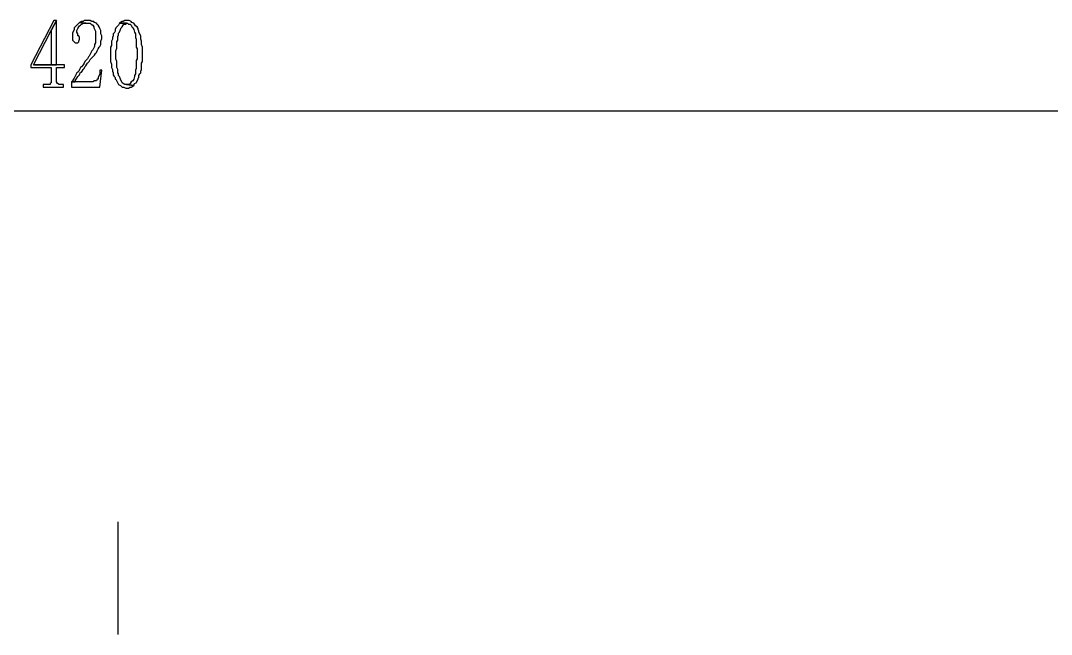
# Model space of a CAD drawing. Extents: x -15.4 to 0.8, y 0.3 to 11.8.
# Drawn here: x -13.051 to -12.082, y 9.344 to 9.921 of the extents above; entities that cross this region are included whole.
import ezdxf

# ---------------------------------------------------------------- set-up
doc = ezdxf.new("R2010")
doc.units = 0
doc.header["$MEASUREMENT"] = 0
doc.linetypes.add('AUSGEZOGEN', pattern=[0])
doc.layers.get('0').update_dxf_attribs({"linetype": 'AUSGEZOGEN'})

msp = doc.modelspace()

# ---------------------------------------------------------------- linework, layer by layer
for points in [[(-13.01711, 9.92106), (-13.01961, 9.92106), (-13.01961, 9.92106), (-13.04128, 9.8794), (-13.04128, 9.8794), (-13.04128, 9.8769), (-13.04128, 9.8769), (-13.02211, 9.8769), (-13.02211, 9.8769), (-13.02211, 9.86273), (-13.02211, 9.86273), (-13.02295, 9.8619), (-13.02295, 9.8619), (-13.02295, 9.86106), (-13.02295, 9.86106), (-13.02961, 9.86106), (-13.02961, 9.86106), (-13.02961, 9.85856), (-13.02961, 9.85856), (-13.01045, 9.85856), (-13.01045, 9.85856), (-13.01045, 9.86106), (-13.01045, 9.86106), (-13.01461, 9.86106), (-13.01461, 9.86106), (-13.01628, 9.8619), (-13.01628, 9.8619), (-13.01711, 9.86356), (-13.01711, 9.86356), (-13.01711, 9.8769), (-13.01711, 9.8769), (-13.00961, 9.8769), (-13.00961, 9.8769), (-13.00961, 9.8794), (-13.00961, 9.8794), (-13.03878, 9.8794), (-13.03878, 9.8794), (-13.02211, 9.9119), (-13.01711, 9.92106)], [(-13.01711, 9.92106), (-13.02211, 9.9119), (-13.02211, 9.9119), (-13.02211, 9.8794), (-13.02211, 9.8794), (-13.03878, 9.8794), (-13.03878, 9.8794), (-13.01711, 9.8794), (-13.01711, 9.92106)], [(-12.98878, 9.92106), (-12.99128, 9.92106), (-12.99128, 9.92106), (-12.99211, 9.92023), (-12.99211, 9.92023), (-12.99378, 9.92023), (-12.99378, 9.92023), (-12.99545, 9.9194), (-12.99545, 9.9194), (-12.98961, 9.91856), (-12.98961, 9.91856), (-12.98545, 9.91856), (-12.98545, 9.91856), (-12.98461, 9.91773), (-12.98461, 9.91773), (-12.98295, 9.9169), (-12.98295, 9.9169), (-12.98211, 9.91523), (-12.98211, 9.91523), (-12.98211, 9.9144), (-12.98211, 9.9144), (-12.98045, 9.91106), (-12.98045, 9.91106), (-12.98045, 9.90023), (-12.98045, 9.90023), (-12.98128, 9.89856), (-12.98128, 9.89856), (-12.98128, 9.8969), (-12.98128, 9.8969), (-12.98295, 9.89356), (-12.98295, 9.89356), (-12.98378, 9.89273), (-12.98378, 9.89273), (-12.98545, 9.8894), (-12.98545, 9.8894), (-12.98628, 9.88773), (-12.98628, 9.88773), (-12.98711, 9.8869), (-12.98711, 9.8869), (-12.98795, 9.88523), (-12.98795, 9.88523), (-12.98961, 9.88356), (-12.98961, 9.88356), (-12.99045, 9.88273), (-12.99045, 9.88273), (-12.99128, 9.88106), (-12.99128, 9.88106), (-12.99211, 9.8794), (-12.99211, 9.8794), (-12.99378, 9.87773), (-12.99378, 9.87773), (-12.99461, 9.8769), (-12.99461, 9.8769), (-12.99545, 9.87523), (-12.99545, 9.87523), (-12.99628, 9.87356), (-12.99628, 9.87356), (-12.99711, 9.87273), (-12.99711, 9.87273), (-12.99795, 9.8719), (-12.99795, 9.8719), (-13.00045, 9.8669), (-13.00045, 9.8669), (-13.00128, 9.86606), (-13.00128, 9.86606), (-13.00211, 9.8644), (-13.00211, 9.8644), (-13.00295, 9.86356), (-13.00295, 9.86356), (-12.99961, 9.86356), (-12.99961, 9.86356), (-12.99961, 9.8644), (-12.99961, 9.8644), (-12.99878, 9.86606), (-12.99878, 9.86606), (-12.99795, 9.8669), (-12.99795, 9.8669), (-12.99711, 9.86856), (-12.99711, 9.86856), (-12.99545, 9.87023), (-12.99545, 9.87023), (-12.99461, 9.87273), (-12.99461, 9.87273), (-12.99378, 9.87273), (-12.99378, 9.87273), (-12.99295, 9.87356), (-12.99295, 9.87356), (-12.99211, 9.87523), (-12.99211, 9.87523), (-12.99128, 9.87606), (-12.99128, 9.87606), (-12.99045, 9.87773), (-12.99045, 9.87773), (-12.98961, 9.87856), (-12.98961, 9.87856), (-12.98878, 9.88023), (-12.98878, 9.88023), (-12.98795, 9.88106), (-12.98795, 9.88106), (-12.98628, 9.88273), (-12.98628, 9.88273), (-12.98545, 9.8844), (-12.98545, 9.8844), (-12.98128, 9.88856), (-12.98128, 9.88856), (-12.98045, 9.89023), (-12.98045, 9.89023), (-12.97961, 9.89106), (-12.97961, 9.89106), (-12.97878, 9.89273), (-12.97878, 9.89273), (-12.97795, 9.8944), (-12.97795, 9.8944), (-12.97711, 9.89606), (-12.97711, 9.89606), (-12.97628, 9.8969), (-12.97628, 9.8969), (-12.97545, 9.89856), (-12.97545, 9.89856), (-12.97545, 9.9019), (-12.97545, 9.9019), (-12.97461, 9.9044), (-12.97461, 9.9044), (-12.97461, 9.9069), (-12.97461, 9.9069), (-12.97545, 9.90856), (-12.97545, 9.90856), (-12.97545, 9.9119), (-12.97545, 9.9119), (-12.97628, 9.91356), (-12.97628, 9.91356), (-12.97711, 9.91523), (-12.97711, 9.91523), (-12.97795, 9.9169), (-12.97795, 9.9169), (-12.97878, 9.91773), (-12.97878, 9.91773), (-12.97961, 9.91856), (-12.97961, 9.91856), (-12.98128, 9.9194), (-12.98128, 9.9194), (-12.98211, 9.92023), (-12.98211, 9.92023), (-12.98378, 9.92023), (-12.98378, 9.92023), (-12.98545, 9.92106), (-12.98545, 9.92106), (-12.98711, 9.92106), (-12.98878, 9.92106)], [(-12.95128, 9.92106), (-12.95295, 9.92106), (-12.95295, 9.92106), (-12.95461, 9.92023), (-12.95461, 9.92023), (-12.95545, 9.92023), (-12.95545, 9.92023), (-12.95711, 9.9194), (-12.95711, 9.9194), (-12.95795, 9.91856), (-12.95795, 9.91856), (-12.95045, 9.91856), (-12.95045, 9.91856), (-12.94961, 9.91773), (-12.94961, 9.91773), (-12.94795, 9.91773), (-12.94795, 9.91773), (-12.94711, 9.9169), (-12.94711, 9.9169), (-12.94628, 9.91523), (-12.94628, 9.91523), (-12.94545, 9.9144), (-12.94545, 9.9144), (-12.94461, 9.91273), (-12.94461, 9.91273), (-12.94378, 9.91023), (-12.94378, 9.91023), (-12.94295, 9.90856), (-12.94295, 9.90856), (-12.94295, 9.90523), (-12.94295, 9.90523), (-12.94211, 9.90356), (-12.94211, 9.90356), (-12.94211, 9.89606), (-12.94211, 9.89606), (-12.94128, 9.8944), (-12.94128, 9.8944), (-12.94128, 9.88523), (-12.94128, 9.88523), (-12.94211, 9.88356), (-12.94211, 9.88356), (-12.94211, 9.87606), (-12.94211, 9.87606), (-12.94295, 9.8744), (-12.94295, 9.8744), (-12.94295, 9.87106), (-12.94295, 9.87106), (-12.94378, 9.8694), (-12.94378, 9.8694), (-12.94378, 9.86856), (-12.94378, 9.86856), (-12.94461, 9.86606), (-12.94461, 9.86606), (-12.94545, 9.8644), (-12.94545, 9.8644), (-12.94711, 9.86356), (-12.94711, 9.86356), (-12.94795, 9.8619), (-12.94795, 9.8619), (-12.94878, 9.86106), (-12.94878, 9.86106), (-12.95128, 9.86106), (-12.95128, 9.86106), (-12.94461, 9.86023), (-12.94461, 9.86023), (-12.94378, 9.8619), (-12.94378, 9.8619), (-12.94211, 9.86273), (-12.94211, 9.86273), (-12.94045, 9.86606), (-12.94045, 9.86606), (-12.94045, 9.8669), (-12.94045, 9.8669), (-12.93961, 9.86773), (-12.93961, 9.86773), (-12.93961, 9.8694), (-12.93961, 9.8694), (-12.93878, 9.87106), (-12.93878, 9.87106), (-12.93795, 9.8719), (-12.93795, 9.8719), (-12.93795, 9.87356), (-12.93795, 9.87356), (-12.93711, 9.87523), (-12.93711, 9.87523), (-12.93711, 9.88106), (-12.93711, 9.88106), (-12.93628, 9.88273), (-12.93628, 9.88273), (-12.93628, 9.89606), (-12.93628, 9.89606), (-12.93711, 9.89856), (-12.93711, 9.89856), (-12.93711, 9.9019), (-12.93711, 9.9019), (-12.93795, 9.90356), (-12.93795, 9.90356), (-12.93795, 9.9069), (-12.93795, 9.9069), (-12.93961, 9.91023), (-12.93961, 9.91023), (-12.93961, 9.91106), (-12.93961, 9.91106), (-12.94045, 9.91273), (-12.94045, 9.91273), (-12.94045, 9.91356), (-12.94045, 9.91356), (-12.94128, 9.91523), (-12.94128, 9.91523), (-12.94295, 9.91606), (-12.94295, 9.91606), (-12.94378, 9.91773), (-12.94378, 9.91773), (-12.94461, 9.91856), (-12.94461, 9.91856), (-12.94628, 9.9194), (-12.94628, 9.9194), (-12.94711, 9.92023), (-12.94711, 9.92023), (-12.94878, 9.92106), (-12.94878, 9.92106), (-12.94961, 9.92106), (-12.95128, 9.92106)], [(-12.99545, 9.9194), (-12.99628, 9.91856), (-12.99628, 9.91856), (-12.99961, 9.91523), (-12.99961, 9.91523), (-13.00045, 9.9144), (-13.00045, 9.9144), (-13.00045, 9.91273), (-13.00045, 9.91273), (-13.00211, 9.9094), (-13.00211, 9.9094), (-13.00211, 9.90273), (-13.00211, 9.90273), (-13.00128, 9.9019), (-13.00128, 9.9019), (-12.99961, 9.90023), (-12.99961, 9.90023), (-12.99711, 9.90023), (-12.99711, 9.90023), (-12.99628, 9.90106), (-12.99628, 9.90106), (-12.99628, 9.9019), (-12.99628, 9.9019), (-12.99545, 9.90356), (-12.99545, 9.90356), (-12.99545, 9.90523), (-12.99545, 9.90523), (-12.99628, 9.9069), (-12.99628, 9.9069), (-12.99711, 9.9069), (-12.99711, 9.9069), (-12.99711, 9.90856), (-12.99711, 9.90856), (-12.99795, 9.91023), (-12.99795, 9.91023), (-12.99795, 9.9119), (-12.99795, 9.9119), (-12.99711, 9.91356), (-12.99711, 9.91356), (-12.99628, 9.91523), (-12.99628, 9.91523), (-12.99545, 9.91606), (-12.99545, 9.91606), (-12.99461, 9.9169), (-12.99461, 9.9169), (-12.99378, 9.91773), (-12.99378, 9.91773), (-12.99211, 9.91856), (-12.99211, 9.91856), (-12.98961, 9.91856), (-12.99545, 9.9194)], [(-12.95795, 9.91856), (-12.95878, 9.9169), (-12.95878, 9.9169), (-12.95961, 9.91606), (-12.95961, 9.91606), (-12.96128, 9.9144), (-12.96128, 9.9144), (-12.96211, 9.91273), (-12.96211, 9.91273), (-12.96211, 9.91106), (-12.96211, 9.91106), (-12.96295, 9.9094), (-12.96295, 9.9094), (-12.96378, 9.90856), (-12.96378, 9.90856), (-12.96378, 9.9069), (-12.96378, 9.9069), (-12.96461, 9.90523), (-12.96461, 9.90523), (-12.96461, 9.90356), (-12.96461, 9.90356), (-12.96545, 9.9019), (-12.96545, 9.9019), (-12.96545, 9.89773), (-12.96545, 9.89773), (-12.96628, 9.89606), (-12.96628, 9.89606), (-12.96628, 9.88273), (-12.96628, 9.88273), (-12.96545, 9.88023), (-12.96545, 9.88023), (-12.96545, 9.8769), (-12.96545, 9.8769), (-12.96461, 9.87523), (-12.96461, 9.87523), (-12.96461, 9.87356), (-12.96461, 9.87356), (-12.96378, 9.8719), (-12.96378, 9.8719), (-12.96378, 9.87023), (-12.96378, 9.87023), (-12.96295, 9.86856), (-12.96295, 9.86856), (-12.96211, 9.86773), (-12.96211, 9.86773), (-12.96211, 9.86606), (-12.96211, 9.86606), (-12.96128, 9.86606), (-12.96128, 9.86606), (-12.95878, 9.86106), (-12.95878, 9.86106), (-12.95711, 9.86023), (-12.95711, 9.86023), (-12.95628, 9.8594), (-12.95628, 9.8594), (-12.95545, 9.85856), (-12.95545, 9.85856), (-12.95378, 9.85856), (-12.95378, 9.85856), (-12.95211, 9.85773), (-12.95211, 9.85773), (-12.94961, 9.85773), (-12.94961, 9.85773), (-12.94795, 9.85856), (-12.94795, 9.85856), (-12.94711, 9.85856), (-12.94711, 9.85856), (-12.94545, 9.8594), (-12.94545, 9.8594), (-12.94461, 9.86023), (-12.94461, 9.86023), (-12.95128, 9.86106), (-12.95128, 9.86106), (-12.95295, 9.86106), (-12.95295, 9.86106), (-12.95461, 9.8619), (-12.95461, 9.8619), (-12.95545, 9.86273), (-12.95545, 9.86273), (-12.95711, 9.86606), (-12.95711, 9.86606), (-12.95795, 9.86856), (-12.95795, 9.86856), (-12.95878, 9.8694), (-12.95878, 9.8694), (-12.95878, 9.87106), (-12.95878, 9.87106), (-12.95961, 9.8719), (-12.95961, 9.8719), (-12.95961, 9.87523), (-12.95961, 9.87523), (-12.96045, 9.8769), (-12.96045, 9.8769), (-12.96045, 9.88273), (-12.96045, 9.88273), (-12.96128, 9.88523), (-12.96128, 9.88523), (-12.96128, 9.89273), (-12.96128, 9.89273), (-12.96045, 9.89523), (-12.96045, 9.89523), (-12.96045, 9.90106), (-12.96045, 9.90106), (-12.95961, 9.90273), (-12.95961, 9.90273), (-12.95961, 9.90606), (-12.95961, 9.90606), (-12.95878, 9.90773), (-12.95878, 9.90773), (-12.95878, 9.9094), (-12.95878, 9.9094), (-12.95795, 9.91023), (-12.95795, 9.91023), (-12.95711, 9.91273), (-12.95711, 9.91273), (-12.95628, 9.9144), (-12.95628, 9.9144), (-12.95545, 9.91523), (-12.95545, 9.91523), (-12.95461, 9.9169), (-12.95461, 9.9169), (-12.95378, 9.91773), (-12.95378, 9.91773), (-12.95211, 9.91773), (-12.95211, 9.91773), (-12.95128, 9.91856), (-12.95795, 9.91856)], [(-12.97461, 9.8744), (-12.97628, 9.8744), (-12.97628, 9.8744), (-12.97628, 9.87106), (-12.97628, 9.87106), (-12.97795, 9.86773), (-12.97795, 9.86773), (-12.97795, 9.86606), (-12.97795, 9.86606), (-12.97878, 9.86606), (-12.97878, 9.86606), (-12.97961, 9.8644), (-12.97961, 9.8644), (-12.98128, 9.8644), (-12.98128, 9.8644), (-12.98295, 9.86356), (-12.98295, 9.86356), (-13.00295, 9.86356), (-13.00295, 9.86356), (-13.00295, 9.85856), (-13.00295, 9.85856), (-12.97628, 9.85856), (-12.97461, 9.8744)], [(-12.03878, 9.83606), (-13.88128, 9.83606)], [(-12.95961, 9.45023), (-12.95961, 9.3444)]]:
    msp.add_lwpolyline(points)

doc.saveas('drawing.dxf')
